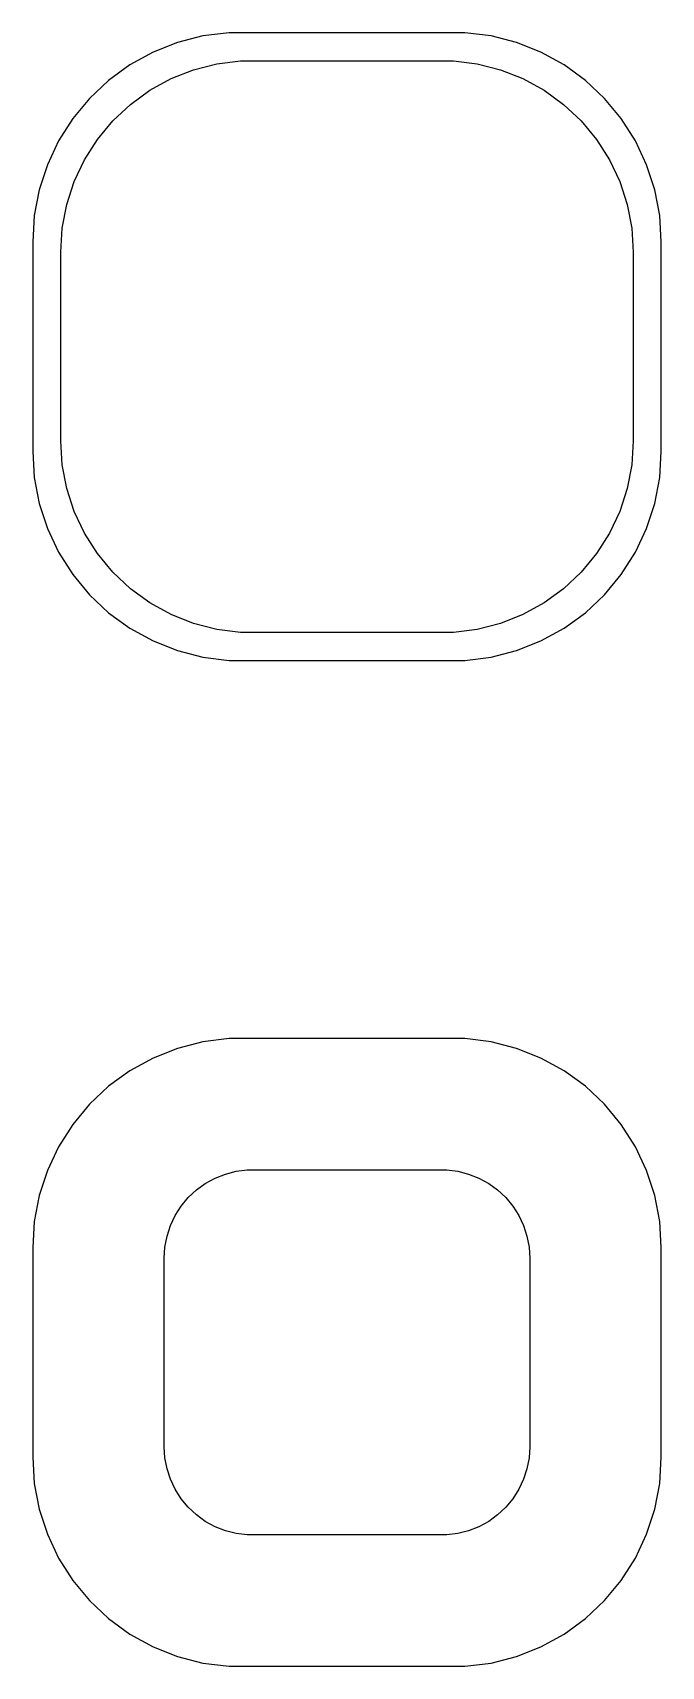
# Model space of a CAD drawing. Header units: metres. Extents: x -7.5 to 7.5, y 40.5 to 79.5.
import ezdxf

# ---------------------------------------------------------------- set-up
doc = ezdxf.new("R2010")
doc.units = ezdxf.units.M

msp = doc.modelspace()

# ---------------------------------------------------------------- linework, layer by layer
for p, q in [((-4.04507, 79.2553), (-4.62889, 79.0241)), ((-3.4369, 79.4114), (-4.04507, 79.2553)), ((-2.81395, 79.4901), (-3.4369, 79.4114)), ((2.81395, 79.4901), (-2.81395, 79.4901)), ((3.4369, 79.4114), (2.81395, 79.4901)), ((4.04507, 79.2553), (3.4369, 79.4114)), ((4.62889, 79.0241), (4.04507, 79.2553)), ((-4.62889, 79.0241), (-5.17912, 78.7216)), ((-3.66481, 78.6044), (-3.10791, 78.7473)), ((-3.10791, 78.7473), (-2.53748, 78.8194)), ((-2.53748, 78.8194), (2.53748, 78.8194)), ((2.53748, 78.8194), (3.10791, 78.7473)), ((3.10791, 78.7473), (3.66481, 78.6044)), ((5.17912, 78.7216), (4.62889, 79.0241)), ((-5.68712, 78.3526), (-6.14484, 77.9227)), ((-5.17912, 78.7216), (-5.68712, 78.3526)), ((-4.70325, 78.1157), (-4.1994, 78.3927)), ((-4.1994, 78.3927), (-3.66481, 78.6044)), ((3.66481, 78.6044), (4.1994, 78.3927)), ((4.1994, 78.3927), (4.70325, 78.1157)), ((5.68712, 78.3526), (5.17912, 78.7216)), ((6.14484, 77.9227), (5.68712, 78.3526)), ((-5.1684, 77.7777), (-4.70325, 78.1157)), ((4.70325, 78.1157), (5.1684, 77.7777)), ((-6.14484, 77.9227), (-6.54507, 77.4389)), ((-5.58754, 77.3842), (-5.1684, 77.7777)), ((5.1684, 77.7777), (5.58754, 77.3842)), ((6.54507, 77.4389), (6.14484, 77.9227)), ((-6.54507, 77.4389), (-6.88153, 76.9088)), ((-5.95403, 76.9411), (-5.58754, 77.3842)), ((5.58754, 77.3842), (5.95403, 76.9411)), ((6.88153, 76.9088), (6.54507, 77.4389)), ((-6.88153, 76.9088), (-7.14888, 76.3406)), ((-6.26212, 76.4557), (-5.95403, 76.9411)), ((5.95403, 76.9411), (6.26212, 76.4557)), ((7.14888, 76.3406), (6.88153, 76.9088)), ((-6.50691, 75.9354), (-6.26212, 76.4557)), ((6.26212, 76.4557), (6.50691, 75.9354)), ((-7.14888, 76.3406), (-7.34291, 75.7434)), ((7.34291, 75.7434), (7.14888, 76.3406)), ((-7.34291, 75.7434), (-7.46057, 75.1267)), ((-6.68459, 75.3886), (-6.50691, 75.9354)), ((6.50691, 75.9354), (6.68459, 75.3886)), ((7.46057, 75.1267), (7.34291, 75.7434)), ((-6.79233, 74.8238), (-6.68459, 75.3886)), ((6.68459, 75.3886), (6.79233, 74.8238)), ((-7.46057, 75.1267), (-7.5, 74.5)), ((7.5, 74.5), (7.46057, 75.1267)), ((-7.5, 74.5), (-7.5, 69.5)), ((-6.82843, 74.25), (-6.79233, 74.8238)), ((6.79233, 74.8238), (6.82843, 74.25)), ((7.5, 69.5), (7.5, 74.5)), ((-6.82843, 69.75), (-6.82843, 74.25)), ((6.82843, 74.25), (6.82843, 69.75)), ((-7.5, 69.5), (-7.46057, 68.8733)), ((-6.79233, 69.1762), (-6.82843, 69.75)), ((6.82843, 69.75), (6.79233, 69.1762)), ((7.46057, 68.8733), (7.5, 69.5)), ((-6.68459, 68.6114), (-6.79233, 69.1762)), ((6.79233, 69.1762), (6.68459, 68.6114)), ((-7.46057, 68.8733), (-7.34291, 68.2566)), ((-6.50691, 68.0646), (-6.68459, 68.6114)), ((6.68459, 68.6114), (6.50691, 68.0646)), ((7.34291, 68.2566), (7.46057, 68.8733)), ((-7.34291, 68.2566), (-7.14888, 67.6594)), ((7.14888, 67.6594), (7.34291, 68.2566)), ((-6.26212, 67.5443), (-6.50691, 68.0646)), ((6.50691, 68.0646), (6.26212, 67.5443)), ((-7.14888, 67.6594), (-6.88153, 67.0912)), ((-5.95403, 67.0589), (-6.26212, 67.5443)), ((6.26212, 67.5443), (5.95403, 67.0589)), ((6.88153, 67.0912), (7.14888, 67.6594)), ((-6.88153, 67.0912), (-6.54507, 66.5611)), ((-5.58754, 66.6158), (-5.95403, 67.0589)), ((5.95403, 67.0589), (5.58754, 66.6158)), ((6.54507, 66.5611), (6.88153, 67.0912)), ((-6.54507, 66.5611), (-6.14484, 66.0773)), ((-5.1684, 66.2223), (-5.58754, 66.6158)), ((5.58754, 66.6158), (5.1684, 66.2223)), ((6.14484, 66.0773), (6.54507, 66.5611)), ((-6.14484, 66.0773), (-5.68712, 65.6474)), ((-4.70325, 65.8843), (-5.1684, 66.2223)), ((-4.1994, 65.6073), (-4.70325, 65.8843)), ((4.70325, 65.8843), (4.1994, 65.6073)), ((5.1684, 66.2223), (4.70325, 65.8843)), ((5.68712, 65.6474), (6.14484, 66.0773)), ((-5.68712, 65.6474), (-5.17912, 65.2784)), ((-3.66481, 65.3956), (-4.1994, 65.6073)), ((4.1994, 65.6073), (3.66481, 65.3956)), ((5.17912, 65.2784), (5.68712, 65.6474)), ((-5.17912, 65.2784), (-4.62889, 64.9759)), ((-3.10791, 65.2527), (-3.66481, 65.3956)), ((-2.53748, 65.1806), (-3.10791, 65.2527)), ((2.53748, 65.1806), (-2.53748, 65.1806)), ((3.10791, 65.2527), (2.53748, 65.1806)), ((3.66481, 65.3956), (3.10791, 65.2527)), ((4.62889, 64.9759), (5.17912, 65.2784)), ((-4.62889, 64.9759), (-4.04507, 64.7447)), ((-4.04507, 64.7447), (-3.4369, 64.5886)), ((3.4369, 64.5886), (4.04507, 64.7447)), ((4.04507, 64.7447), (4.62889, 64.9759)), ((-3.4369, 64.5886), (-2.81395, 64.5099)), ((-2.81395, 64.5099), (2.81395, 64.5099)), ((2.81395, 64.5099), (3.4369, 64.5886)), ((-3.4369, 55.4114), (-4.04507, 55.2553)), ((-2.81395, 55.4901), (-3.4369, 55.4114)), ((2.81395, 55.4901), (-2.81395, 55.4901)), ((3.4369, 55.4114), (2.81395, 55.4901)), ((4.04507, 55.2553), (3.4369, 55.4114)), ((-4.62889, 55.0241), (-5.17912, 54.7216)), ((-4.04507, 55.2553), (-4.62889, 55.0241)), ((4.62889, 55.0241), (4.04507, 55.2553)), ((5.17912, 54.7216), (4.62889, 55.0241)), ((-5.17912, 54.7216), (-5.68712, 54.3526)), ((5.68712, 54.3526), (5.17912, 54.7216)), ((-5.68712, 54.3526), (-6.14484, 53.9227)), ((6.14484, 53.9227), (5.68712, 54.3526)), ((-6.14484, 53.9227), (-6.54507, 53.4389)), ((6.54507, 53.4389), (6.14484, 53.9227)), ((-6.54507, 53.4389), (-6.88153, 52.9088)), ((6.88153, 52.9088), (6.54507, 53.4389)), ((-6.88153, 52.9088), (-7.14888, 52.3406)), ((7.14888, 52.3406), (6.88153, 52.9088)), ((-7.14888, 52.3406), (-7.34291, 51.7434)), ((-3.14822, 52.1588), (-2.9019, 52.2564)), ((-2.9019, 52.2564), (-2.64529, 52.3223)), ((-2.64529, 52.3223), (-2.38246, 52.3555)), ((-2.38246, 52.3555), (2.38246, 52.3555)), ((2.38246, 52.3555), (2.64529, 52.3223)), ((2.64529, 52.3223), (2.9019, 52.2564)), ((2.9019, 52.2564), (3.14822, 52.1588)), ((7.34291, 51.7434), (7.14888, 52.3406)), ((-3.78784, 51.6941), (-3.59473, 51.8755)), ((-3.59473, 51.8755), (-3.38039, 52.0312)), ((-3.38039, 52.0312), (-3.14822, 52.1588)), ((3.14822, 52.1588), (3.38039, 52.0312)), ((3.38039, 52.0312), (3.59473, 51.8755)), ((3.59473, 51.8755), (3.78784, 51.6941)), ((-7.34291, 51.7434), (-7.46057, 51.1267)), ((-4.09868, 51.2663), (-3.95673, 51.49)), ((-3.95673, 51.49), (-3.78784, 51.6941)), ((3.78784, 51.6941), (3.95673, 51.49)), ((3.95673, 51.49), (4.09868, 51.2663)), ((7.46057, 51.1267), (7.34291, 51.7434)), ((-7.46057, 51.1267), (-7.5, 50.5)), ((-4.21149, 51.0266), (-4.09868, 51.2663)), ((4.09868, 51.2663), (4.21149, 51.0266)), ((7.5, 50.5), (7.46057, 51.1267)), ((-4.34299, 50.5144), (-4.29335, 50.7746)), ((-4.29335, 50.7746), (-4.21149, 51.0266)), ((4.21149, 51.0266), (4.29335, 50.7746)), ((4.29335, 50.7746), (4.34299, 50.5144)), ((-7.5, 50.5), (-7.5, 45.5)), ((-4.35962, 50.25), (-4.34299, 50.5144)), ((4.34299, 50.5144), (4.35962, 50.25)), ((7.5, 45.5), (7.5, 50.5)), ((-4.35962, 45.75), (-4.35962, 50.25)), ((4.35962, 50.25), (4.35962, 45.75)), ((-4.34299, 45.4856), (-4.35962, 45.75)), ((4.35962, 45.75), (4.34299, 45.4856)), ((-7.5, 45.5), (-7.46057, 44.8733)), ((-4.29335, 45.2254), (-4.34299, 45.4856)), ((-4.21149, 44.9734), (-4.29335, 45.2254)), ((4.29335, 45.2254), (4.21149, 44.9734)), ((4.34299, 45.4856), (4.29335, 45.2254)), ((7.46057, 44.8733), (7.5, 45.5)), ((-7.46057, 44.8733), (-7.34291, 44.2566)), ((-4.09868, 44.7337), (-4.21149, 44.9734)), ((4.21149, 44.9734), (4.09868, 44.7337)), ((7.34291, 44.2566), (7.46057, 44.8733)), ((-3.95673, 44.51), (-4.09868, 44.7337)), ((-3.78784, 44.3059), (-3.95673, 44.51)), ((3.95673, 44.51), (3.78784, 44.3059)), ((4.09868, 44.7337), (3.95673, 44.51)), ((-7.34291, 44.2566), (-7.14888, 43.6594)), ((-3.59473, 44.1245), (-3.78784, 44.3059)), ((-3.38039, 43.9688), (-3.59473, 44.1245)), ((3.59473, 44.1245), (3.38039, 43.9688)), ((3.78784, 44.3059), (3.59473, 44.1245)), ((7.14888, 43.6594), (7.34291, 44.2566)), ((-7.14888, 43.6594), (-6.88153, 43.0912)), ((-3.14822, 43.8412), (-3.38039, 43.9688)), ((-2.9019, 43.7436), (-3.14822, 43.8412)), ((-2.64529, 43.6777), (-2.9019, 43.7436)), ((-2.38246, 43.6445), (-2.64529, 43.6777)), ((2.64529, 43.6777), (2.38246, 43.6445)), ((2.9019, 43.7436), (2.64529, 43.6777)), ((3.14822, 43.8412), (2.9019, 43.7436)), ((3.38039, 43.9688), (3.14822, 43.8412)), ((6.88153, 43.0912), (7.14888, 43.6594)), ((2.38246, 43.6445), (-2.38246, 43.6445)), ((-6.88153, 43.0912), (-6.54507, 42.5611)), ((6.54507, 42.5611), (6.88153, 43.0912)), ((-6.54507, 42.5611), (-6.14484, 42.0773)), ((6.14484, 42.0773), (6.54507, 42.5611)), ((-6.14484, 42.0773), (-5.68712, 41.6474)), ((5.68712, 41.6474), (6.14484, 42.0773)), ((-5.68712, 41.6474), (-5.17912, 41.2784)), ((5.17912, 41.2784), (5.68712, 41.6474)), ((-5.17912, 41.2784), (-4.62889, 40.9759)), ((-4.62889, 40.9759), (-4.04507, 40.7447)), ((4.04507, 40.7447), (4.62889, 40.9759)), ((4.62889, 40.9759), (5.17912, 41.2784)), ((-4.04507, 40.7447), (-3.4369, 40.5886)), ((-3.4369, 40.5886), (-2.81395, 40.5099)), ((2.81395, 40.5099), (3.4369, 40.5886)), ((3.4369, 40.5886), (4.04507, 40.7447)), ((-2.81395, 40.5099), (2.81395, 40.5099))]:
    msp.add_line(p, q)

doc.saveas('drawing.dxf')
